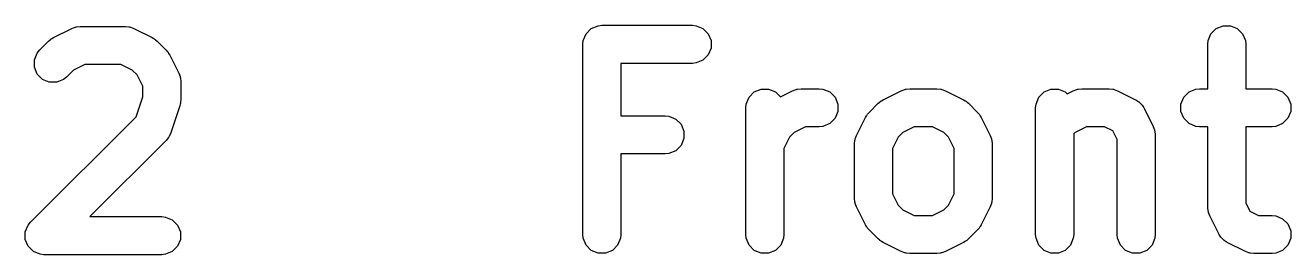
# Model space of a CAD drawing. Header units: inches. Extents: x 2.93 to 6.73, y -4.05 to -2.01.
# Drawn here: x 6.1716 to 6.5645, y -4.0486 to -3.9774 of the extents above; entities that cross this region are included whole.
import ezdxf

# ---------------------------------------------------------------- set-up
doc = ezdxf.new("R2010")
doc.units = ezdxf.units.IN
doc.header["$MEASUREMENT"] = 0
doc.layers.add('BLACK', color=7, linetype='CONTINUOUS')

msp = doc.modelspace()

# ---------------------------------------------------------------- linework, layer by layer
at = {"layer": 'BLACK', "linetype": 'CONTINUOUS'}
for p, q in [((6.18037, -3.98118), (6.186, -3.97837)), ((6.186, -3.97837), (6.18708, -3.97796)), ((6.18708, -3.97796), (6.18729, -3.97794)), ((6.18729, -3.97794), (6.18748, -3.97786)), ((6.18748, -3.97786), (6.18864, -3.97775)), ((6.18864, -3.97775), (6.2027, -3.97775)), ((6.2027, -3.97775), (6.20385, -3.97786)), ((6.20385, -3.97786), (6.20405, -3.97794)), ((6.20405, -3.97794), (6.20426, -3.97796)), ((6.20426, -3.97796), (6.20534, -3.97837)), ((6.20534, -3.97837), (6.21096, -3.98118)), ((6.34482, -3.98215), (6.3457, -3.98002)), ((6.3457, -3.98002), (6.34733, -3.97839)), ((6.34733, -3.97839), (6.34946, -3.97751)), ((6.34946, -3.97751), (6.35061, -3.97739)), ((6.35061, -3.97739), (6.37873, -3.97739)), ((6.37873, -3.97739), (6.37988, -3.97751)), ((6.37988, -3.97751), (6.38201, -3.97839)), ((6.38201, -3.97839), (6.38364, -3.98002)), ((6.38364, -3.98002), (6.38452, -3.98215)), ((6.53886, -3.98215), (6.53974, -3.98002)), ((6.53974, -3.98002), (6.54137, -3.97839)), ((6.54137, -3.97839), (6.5435, -3.97751)), ((6.5435, -3.97751), (6.5458, -3.97751)), ((6.5458, -3.97751), (6.54793, -3.97839)), ((6.54793, -3.97839), (6.54956, -3.98002)), ((6.54956, -3.98002), (6.55044, -3.98215)), ((6.17602, -3.9851), (6.17884, -3.98229)), ((6.17884, -3.98229), (6.17929, -3.98192)), ((6.17929, -3.98192), (6.17939, -3.9818)), ((6.17939, -3.9818), (6.17957, -3.98169)), ((6.17957, -3.98169), (6.17973, -3.98156)), ((6.17973, -3.98156), (6.17988, -3.9815)), ((6.17988, -3.9815), (6.18037, -3.98118)), ((6.21096, -3.98118), (6.21146, -3.9815)), ((6.21146, -3.9815), (6.2116, -3.98156)), ((6.2116, -3.98156), (6.21176, -3.98169)), ((6.21176, -3.98169), (6.21194, -3.9818)), ((6.21194, -3.9818), (6.21204, -3.98192)), ((6.21204, -3.98192), (6.2125, -3.98229)), ((6.2125, -3.98229), (6.21531, -3.9851)), ((6.34471, -3.9833), (6.34482, -3.98215)), ((6.34471, -4.04236), (6.34471, -3.9833)), ((6.38452, -3.98215), (6.38452, -3.98445)), ((6.53874, -3.9833), (6.53886, -3.98215)), ((6.53874, -3.99708), (6.53874, -3.9833)), ((6.55044, -3.98215), (6.55055, -3.9833)), ((6.55055, -3.9833), (6.55055, -3.99708)), ((6.17441, -3.98813), (6.17529, -3.986)), ((6.17529, -3.986), (6.17602, -3.9851)), ((6.21531, -3.9851), (6.21568, -3.98556)), ((6.21568, -3.98556), (6.2158, -3.98566)), ((6.2158, -3.98566), (6.21591, -3.98584)), ((6.21591, -3.98584), (6.21604, -3.986)), ((6.21604, -3.986), (6.2161, -3.98614)), ((6.2161, -3.98614), (6.21642, -3.98664)), ((6.21642, -3.98664), (6.21923, -3.99226)), ((6.38364, -3.98658), (6.38201, -3.98821)), ((6.38452, -3.98445), (6.38364, -3.98658)), ((6.17441, -3.99043), (6.17441, -3.98813)), ((6.17529, -3.99256), (6.17441, -3.99043)), ((6.18651, -3.99132), (6.18438, -3.99345)), ((6.19003, -3.98956), (6.18651, -3.99132)), ((6.2013, -3.98956), (6.19003, -3.98956)), ((6.20482, -3.99132), (6.2013, -3.98956)), ((6.20628, -3.99278), (6.20482, -3.99132)), ((6.37873, -3.98921), (6.35652, -3.98921)), ((6.35652, -3.98921), (6.35652, -4.00552)), ((6.37988, -3.98909), (6.37873, -3.98921)), ((6.38201, -3.98821), (6.37988, -3.98909)), ((6.17692, -3.99419), (6.17529, -3.99256)), ((6.17905, -3.99507), (6.17692, -3.99419)), ((6.18135, -3.99507), (6.17905, -3.99507)), ((6.18348, -3.99419), (6.18135, -3.99507)), ((6.18438, -3.99345), (6.18348, -3.99419)), ((6.20804, -3.9963), (6.20628, -3.99278)), ((6.21923, -3.99226), (6.21964, -3.99334)), ((6.21964, -3.99334), (6.21966, -3.99355)), ((6.21966, -3.99355), (6.21974, -3.99375)), ((6.21974, -3.99375), (6.21985, -3.9949)), ((6.21985, -3.9949), (6.21985, -4.00053)), ((6.20597, -4.00577), (6.20804, -3.99957)), ((6.20804, -3.99957), (6.20804, -3.9963)), ((6.39544, -4.00183), (6.39632, -3.9997)), ((6.39632, -3.9997), (6.39795, -3.99808)), ((6.39795, -3.99808), (6.40008, -3.99719)), ((6.40008, -3.99719), (6.40238, -3.99719)), ((6.40238, -3.99719), (6.40451, -3.99808)), ((6.40451, -3.99808), (6.40604, -3.9996)), ((6.40604, -3.9996), (6.40984, -3.9977)), ((6.40984, -3.9977), (6.41092, -3.99729)), ((6.41092, -3.99729), (6.41113, -3.99727)), ((6.41113, -3.99727), (6.41133, -3.99719)), ((6.41133, -3.99719), (6.41248, -3.99708)), ((6.41248, -3.99708), (6.4181, -3.99708)), ((6.4181, -3.99708), (6.41925, -3.99719)), ((6.41925, -3.99719), (6.42138, -3.99808)), ((6.42138, -3.99808), (6.42301, -3.9997)), ((6.42301, -3.9997), (6.42389, -4.00183)), ((6.43796, -4.00052), (6.44358, -3.9977)), ((6.44358, -3.9977), (6.44466, -3.99729)), ((6.44466, -3.99729), (6.44488, -3.99727)), ((6.44488, -3.99727), (6.44507, -3.99719)), ((6.44507, -3.99719), (6.44622, -3.99708)), ((6.44622, -3.99708), (6.45466, -3.99708)), ((6.45466, -3.99708), (6.45581, -3.99719)), ((6.45581, -3.99719), (6.45601, -3.99727)), ((6.45601, -3.99727), (6.45622, -3.99729)), ((6.45622, -3.99729), (6.4573, -3.9977)), ((6.4573, -3.9977), (6.46293, -4.00052)), ((6.48543, -4.00183), (6.48631, -3.9997)), ((6.48631, -3.9997), (6.48794, -3.99808)), ((6.48794, -3.99808), (6.49007, -3.99719)), ((6.49007, -3.99719), (6.49237, -3.99719)), ((6.49237, -3.99719), (6.4945, -3.99808)), ((6.4945, -3.99808), (6.49509, -3.99867)), ((6.49509, -3.99867), (6.49701, -3.9977)), ((6.49701, -3.9977), (6.49809, -3.99729)), ((6.49809, -3.99729), (6.49831, -3.99727)), ((6.49831, -3.99727), (6.4985, -3.99719)), ((6.4985, -3.99719), (6.49965, -3.99708)), ((6.49965, -3.99708), (6.50809, -3.99708)), ((6.50809, -3.99708), (6.50924, -3.99719)), ((6.50924, -3.99719), (6.50944, -3.99727)), ((6.50944, -3.99727), (6.50965, -3.99729)), ((6.50965, -3.99729), (6.51073, -3.9977)), ((6.51073, -3.9977), (6.51636, -4.00052)), ((6.53042, -4.00183), (6.5313, -3.9997)), ((6.5313, -3.9997), (6.53293, -3.99808)), ((6.53293, -3.99808), (6.53506, -3.99719)), ((6.53506, -3.99719), (6.53621, -3.99708)), ((6.53621, -3.99708), (6.53874, -3.99708)), ((6.55055, -3.99708), (6.55871, -3.99708)), ((6.55871, -3.99708), (6.55986, -3.99719)), ((6.55986, -3.99719), (6.56199, -3.99808)), ((6.56199, -3.99808), (6.56362, -3.9997)), ((6.56362, -3.9997), (6.5645, -4.00183)), ((6.21955, -4.0024), (6.21674, -4.01083)), ((6.21968, -4.00182), (6.21955, -4.0024)), ((6.21974, -4.00168), (6.21968, -4.00182)), ((6.21976, -4.00147), (6.21974, -4.00168)), ((6.21981, -4.00127), (6.21976, -4.00147)), ((6.21985, -4.00053), (6.21979, -4.00111)), ((6.21979, -4.00111), (6.21981, -4.00127)), ((6.39532, -4.00299), (6.39544, -4.00183)), ((6.39532, -4.04236), (6.39532, -4.00299)), ((6.42389, -4.00183), (6.42389, -4.00414)), ((6.43361, -4.00443), (6.43642, -4.00162)), ((6.43642, -4.00162), (6.43688, -4.00125)), ((6.43688, -4.00125), (6.43698, -4.00113)), ((6.43698, -4.00113), (6.43716, -4.00102)), ((6.43716, -4.00102), (6.43732, -4.00089)), ((6.43732, -4.00089), (6.43746, -4.00083)), ((6.43746, -4.00083), (6.43796, -4.00052)), ((6.46293, -4.00052), (6.46342, -4.00083)), ((6.46342, -4.00083), (6.46357, -4.00089)), ((6.46357, -4.00089), (6.46373, -4.00102)), ((6.46373, -4.00102), (6.46391, -4.00113)), ((6.46391, -4.00113), (6.46401, -4.00125)), ((6.46401, -4.00125), (6.46446, -4.00162)), ((6.46446, -4.00162), (6.46727, -4.00443)), ((6.48531, -4.00299), (6.48543, -4.00183)), ((6.48531, -4.04236), (6.48531, -4.00299)), ((6.51636, -4.00052), (6.51655, -4.00064)), ((6.51655, -4.00064), (6.51664, -4.00067)), ((6.51664, -4.00067), (6.51675, -4.00077)), ((6.51675, -4.00077), (6.51734, -4.00113)), ((6.51734, -4.00113), (6.51782, -4.00169)), ((6.51782, -4.00169), (6.51838, -4.00218)), ((6.51838, -4.00218), (6.51875, -4.00276)), ((6.51875, -4.00276), (6.51885, -4.00287)), ((6.51885, -4.00287), (6.51888, -4.00296)), ((6.51888, -4.00296), (6.519, -4.00316)), ((6.519, -4.00316), (6.52181, -4.00878)), ((6.53042, -4.00414), (6.53042, -4.00183)), ((6.5645, -4.00183), (6.5645, -4.00414)), ((6.17321, -4.03853), (6.20597, -4.00577)), ((6.35652, -4.00552), (6.3703, -4.00552)), ((6.3703, -4.00552), (6.37145, -4.00563)), ((6.37145, -4.00563), (6.37358, -4.00651)), ((6.37358, -4.00651), (6.37521, -4.00814)), ((6.42301, -4.00627), (6.42138, -4.0079)), ((6.42389, -4.00414), (6.42301, -4.00627)), ((6.42969, -4.01159), (6.43251, -4.00597)), ((6.43251, -4.00597), (6.43282, -4.00547)), ((6.43282, -4.00547), (6.43288, -4.00533)), ((6.43288, -4.00533), (6.43301, -4.00517)), ((6.43301, -4.00517), (6.43312, -4.00499)), ((6.43312, -4.00499), (6.43324, -4.00489)), ((6.43324, -4.00489), (6.43361, -4.00443)), ((6.46727, -4.00443), (6.46764, -4.00489)), ((6.46764, -4.00489), (6.46776, -4.00499)), ((6.46776, -4.00499), (6.46787, -4.00517)), ((6.46787, -4.00517), (6.46801, -4.00533)), ((6.46801, -4.00533), (6.46807, -4.00547)), ((6.46807, -4.00547), (6.46838, -4.00597)), ((6.46838, -4.00597), (6.47119, -4.01159)), ((6.5313, -4.00627), (6.53042, -4.00414)), ((6.53293, -4.0079), (6.5313, -4.00627)), ((6.56362, -4.00627), (6.56199, -4.0079)), ((6.5645, -4.00414), (6.56362, -4.00627)), ((6.21674, -4.01083), (6.21626, -4.01189)), ((6.37521, -4.00814), (6.37609, -4.01027)), ((6.37609, -4.01027), (6.37609, -4.01257)), ((6.41035, -4.01065), (6.40889, -4.01211)), ((6.41387, -4.00889), (6.41035, -4.01065)), ((6.4181, -4.00889), (6.41387, -4.00889)), ((6.41925, -4.00878), (6.4181, -4.00889)), ((6.42138, -4.0079), (6.41925, -4.00878)), ((6.4441, -4.01065), (6.44264, -4.01211)), ((6.44762, -4.00889), (6.4441, -4.01065)), ((6.45327, -4.00889), (6.44762, -4.00889)), ((6.45679, -4.01065), (6.45327, -4.00889)), ((6.45824, -4.01211), (6.45679, -4.01065)), ((6.49753, -4.01065), (6.49712, -4.01106)), ((6.49712, -4.01106), (6.49712, -4.04236)), ((6.50105, -4.00889), (6.49753, -4.01065)), ((6.5067, -4.00889), (6.50105, -4.00889)), ((6.50931, -4.0102), (6.5067, -4.00889)), ((6.51062, -4.01282), (6.50931, -4.0102)), ((6.52181, -4.00878), (6.52222, -4.00986)), ((6.52222, -4.00986), (6.52224, -4.01007)), ((6.52224, -4.01007), (6.52232, -4.01027)), ((6.52232, -4.01027), (6.52243, -4.01142)), ((6.52243, -4.01142), (6.52243, -4.04236)), ((6.53506, -4.00878), (6.53293, -4.0079)), ((6.53621, -4.00889), (6.53506, -4.00878)), ((6.53874, -4.00889), (6.53621, -4.00889)), ((6.53874, -4.03392), (6.53874, -4.00889)), ((6.55871, -4.00889), (6.55055, -4.00889)), ((6.55055, -4.00889), (6.55055, -4.03252)), ((6.55986, -4.00878), (6.55871, -4.00889)), ((6.56199, -4.0079), (6.55986, -4.00878)), ((6.21531, -4.01314), (6.19165, -4.0368)), ((6.21604, -4.01224), (6.21531, -4.01314)), ((6.21613, -4.01205), (6.21604, -4.01224)), ((6.21626, -4.01189), (6.21613, -4.01205)), ((6.37521, -4.0147), (6.37358, -4.01633)), ((6.37609, -4.01257), (6.37521, -4.0147)), ((6.40889, -4.01211), (6.40713, -4.01563)), ((6.42907, -4.01423), (6.42918, -4.01308)), ((6.42907, -4.03111), (6.42907, -4.01423)), ((6.42918, -4.01308), (6.42926, -4.01289)), ((6.42926, -4.01289), (6.42928, -4.01267)), ((6.42928, -4.01267), (6.42969, -4.01159)), ((6.44264, -4.01211), (6.44088, -4.01563)), ((6.46, -4.01563), (6.45824, -4.01211)), ((6.47119, -4.01159), (6.4716, -4.01267)), ((6.4716, -4.01267), (6.47162, -4.01289)), ((6.47162, -4.01289), (6.4717, -4.01308)), ((6.4717, -4.01308), (6.47181, -4.01423)), ((6.47181, -4.01423), (6.47181, -4.03111)), ((6.51062, -4.04236), (6.51062, -4.01282)), ((6.3703, -4.01733), (6.35652, -4.01733)), ((6.35652, -4.01733), (6.35652, -4.04236)), ((6.37145, -4.01721), (6.3703, -4.01733)), ((6.37358, -4.01633), (6.37145, -4.01721)), ((6.40713, -4.01563), (6.40713, -4.04236)), ((6.44088, -4.01563), (6.44088, -4.02971)), ((6.46, -4.02971), (6.46, -4.01563)), ((6.42918, -4.03226), (6.42907, -4.03111)), ((6.44088, -4.02971), (6.44264, -4.03323)), ((6.45824, -4.03323), (6.46, -4.02971)), ((6.47181, -4.03111), (6.4717, -4.03226)), ((6.42926, -4.03245), (6.42918, -4.03226)), ((6.42928, -4.03267), (6.42926, -4.03245)), ((6.42969, -4.03375), (6.42928, -4.03267)), ((6.43251, -4.03937), (6.42969, -4.03375)), ((6.44264, -4.03323), (6.4441, -4.03469)), ((6.4441, -4.03469), (6.44762, -4.03645)), ((6.45327, -4.03645), (6.45679, -4.03469)), ((6.45679, -4.03469), (6.45824, -4.03323)), ((6.47119, -4.03375), (6.46838, -4.03937)), ((6.4716, -4.03267), (6.47119, -4.03375)), ((6.47162, -4.03245), (6.4716, -4.03267)), ((6.4717, -4.03226), (6.47162, -4.03245)), ((6.53886, -4.03507), (6.53874, -4.03392)), ((6.53894, -4.03527), (6.53886, -4.03507)), ((6.55055, -4.03252), (6.55186, -4.03514)), ((6.55186, -4.03514), (6.55448, -4.03645)), ((6.17248, -4.03943), (6.17321, -4.03853)), ((6.19165, -4.0368), (6.21395, -4.0368)), ((6.21395, -4.0368), (6.2151, -4.03692)), ((6.2151, -4.03692), (6.21723, -4.0378)), ((6.21723, -4.0378), (6.21886, -4.03943)), ((6.44762, -4.03645), (6.45327, -4.03645)), ((6.53895, -4.03548), (6.53894, -4.03527)), ((6.53937, -4.03656), (6.53895, -4.03548)), ((6.54218, -4.04218), (6.53937, -4.03656)), ((6.55448, -4.03645), (6.55871, -4.03645)), ((6.55871, -4.03645), (6.55986, -4.03656)), ((6.55986, -4.03656), (6.56199, -4.03745)), ((6.56199, -4.03745), (6.56362, -4.03907)), ((6.1716, -4.04156), (6.17248, -4.03943)), ((6.1716, -4.04386), (6.1716, -4.04156)), ((6.21886, -4.03943), (6.21974, -4.04156)), ((6.21974, -4.04156), (6.21974, -4.04386)), ((6.34482, -4.04351), (6.34471, -4.04236)), ((6.35652, -4.04236), (6.3564, -4.04351)), ((6.39544, -4.04351), (6.39532, -4.04236)), ((6.40713, -4.04236), (6.40702, -4.04351)), ((6.43282, -4.03987), (6.43251, -4.03937)), ((6.43288, -4.04001), (6.43282, -4.03987)), ((6.43301, -4.04017), (6.43288, -4.04001)), ((6.43312, -4.04035), (6.43301, -4.04017)), ((6.43324, -4.04045), (6.43312, -4.04035)), ((6.43361, -4.04091), (6.43324, -4.04045)), ((6.43642, -4.04372), (6.43361, -4.04091)), ((6.46727, -4.04091), (6.46446, -4.04372)), ((6.46764, -4.04045), (6.46727, -4.04091)), ((6.46776, -4.04035), (6.46764, -4.04045)), ((6.46787, -4.04017), (6.46776, -4.04035)), ((6.46801, -4.04001), (6.46787, -4.04017)), ((6.46807, -4.03987), (6.46801, -4.04001)), ((6.46838, -4.03937), (6.46807, -4.03987)), ((6.48543, -4.04351), (6.48531, -4.04236)), ((6.49712, -4.04236), (6.49701, -4.04351)), ((6.51074, -4.04351), (6.51062, -4.04236)), ((6.52243, -4.04236), (6.52232, -4.04351)), ((6.5423, -4.04238), (6.54218, -4.04218)), ((6.54233, -4.04247), (6.5423, -4.04238)), ((6.54243, -4.04258), (6.54233, -4.04247)), ((6.5428, -4.04316), (6.54243, -4.04258)), ((6.56362, -4.03907), (6.5645, -4.0412)), ((6.5645, -4.0412), (6.5645, -4.04351)), ((6.17248, -4.04599), (6.1716, -4.04386)), ((6.17411, -4.04762), (6.17248, -4.04599)), ((6.21886, -4.04599), (6.21723, -4.04762)), ((6.21974, -4.04386), (6.21886, -4.04599)), ((6.3457, -4.04564), (6.34482, -4.04351)), ((6.34733, -4.04727), (6.3457, -4.04564)), ((6.35552, -4.04564), (6.35389, -4.04727)), ((6.3564, -4.04351), (6.35552, -4.04564)), ((6.39632, -4.04564), (6.39544, -4.04351)), ((6.39795, -4.04727), (6.39632, -4.04564)), ((6.40614, -4.04564), (6.40451, -4.04727)), ((6.40702, -4.04351), (6.40614, -4.04564)), ((6.43688, -4.04409), (6.43642, -4.04372)), ((6.43698, -4.04421), (6.43688, -4.04409)), ((6.43716, -4.04432), (6.43698, -4.04421)), ((6.43732, -4.04445), (6.43716, -4.04432)), ((6.43746, -4.04451), (6.43732, -4.04445)), ((6.43796, -4.04483), (6.43746, -4.04451)), ((6.44358, -4.04764), (6.43796, -4.04483)), ((6.46293, -4.04483), (6.4573, -4.04764)), ((6.46342, -4.04451), (6.46293, -4.04483)), ((6.46357, -4.04445), (6.46342, -4.04451)), ((6.46373, -4.04432), (6.46357, -4.04445)), ((6.46391, -4.04421), (6.46373, -4.04432)), ((6.46401, -4.04409), (6.46391, -4.04421)), ((6.46446, -4.04372), (6.46401, -4.04409)), ((6.48631, -4.04564), (6.48543, -4.04351)), ((6.48794, -4.04727), (6.48631, -4.04564)), ((6.49613, -4.04564), (6.4945, -4.04727)), ((6.49701, -4.04351), (6.49613, -4.04564)), ((6.51162, -4.04564), (6.51074, -4.04351)), ((6.51325, -4.04727), (6.51162, -4.04564)), ((6.52144, -4.04564), (6.51981, -4.04727)), ((6.52232, -4.04351), (6.52144, -4.04564)), ((6.54336, -4.04365), (6.5428, -4.04316)), ((6.54384, -4.04421), (6.54336, -4.04365)), ((6.54442, -4.04458), (6.54384, -4.04421)), ((6.54454, -4.04467), (6.54442, -4.04458)), ((6.54463, -4.0447), (6.54454, -4.04467)), ((6.54482, -4.04483), (6.54463, -4.0447)), ((6.55044, -4.04764), (6.54482, -4.04483)), ((6.56362, -4.04564), (6.56199, -4.04727)), ((6.5645, -4.04351), (6.56362, -4.04564)), ((6.17535, -4.04814), (6.17411, -4.04762)), ((6.17624, -4.0485), (6.17535, -4.04814)), ((6.17739, -4.04862), (6.17624, -4.0485)), ((6.21395, -4.04862), (6.17739, -4.04862)), ((6.2151, -4.0485), (6.21395, -4.04862)), ((6.21723, -4.04762), (6.2151, -4.0485)), ((6.34946, -4.04815), (6.34733, -4.04727)), ((6.35176, -4.04815), (6.34946, -4.04815)), ((6.35389, -4.04727), (6.35176, -4.04815)), ((6.40008, -4.04815), (6.39795, -4.04727)), ((6.40238, -4.04815), (6.40008, -4.04815)), ((6.40451, -4.04727), (6.40238, -4.04815)), ((6.44466, -4.04805), (6.44358, -4.04764)), ((6.44488, -4.04807), (6.44466, -4.04805)), ((6.44507, -4.04815), (6.44488, -4.04807)), ((6.44622, -4.04826), (6.44507, -4.04815)), ((6.45466, -4.04826), (6.44622, -4.04826)), ((6.45581, -4.04815), (6.45466, -4.04826)), ((6.45601, -4.04807), (6.45581, -4.04815)), ((6.45622, -4.04805), (6.45601, -4.04807)), ((6.4573, -4.04764), (6.45622, -4.04805)), ((6.49007, -4.04815), (6.48794, -4.04727)), ((6.49237, -4.04815), (6.49007, -4.04815)), ((6.4945, -4.04727), (6.49237, -4.04815)), ((6.51538, -4.04815), (6.51325, -4.04727)), ((6.51768, -4.04815), (6.51538, -4.04815)), ((6.51981, -4.04727), (6.51768, -4.04815)), ((6.55153, -4.04805), (6.55044, -4.04764)), ((6.55174, -4.04807), (6.55153, -4.04805)), ((6.55193, -4.04815), (6.55174, -4.04807)), ((6.55309, -4.04826), (6.55193, -4.04815)), ((6.55871, -4.04826), (6.55309, -4.04826)), ((6.55986, -4.04815), (6.55871, -4.04826)), ((6.56199, -4.04727), (6.55986, -4.04815))]:
    msp.add_line(p, q, dxfattribs=at)

doc.saveas('drawing.dxf')
